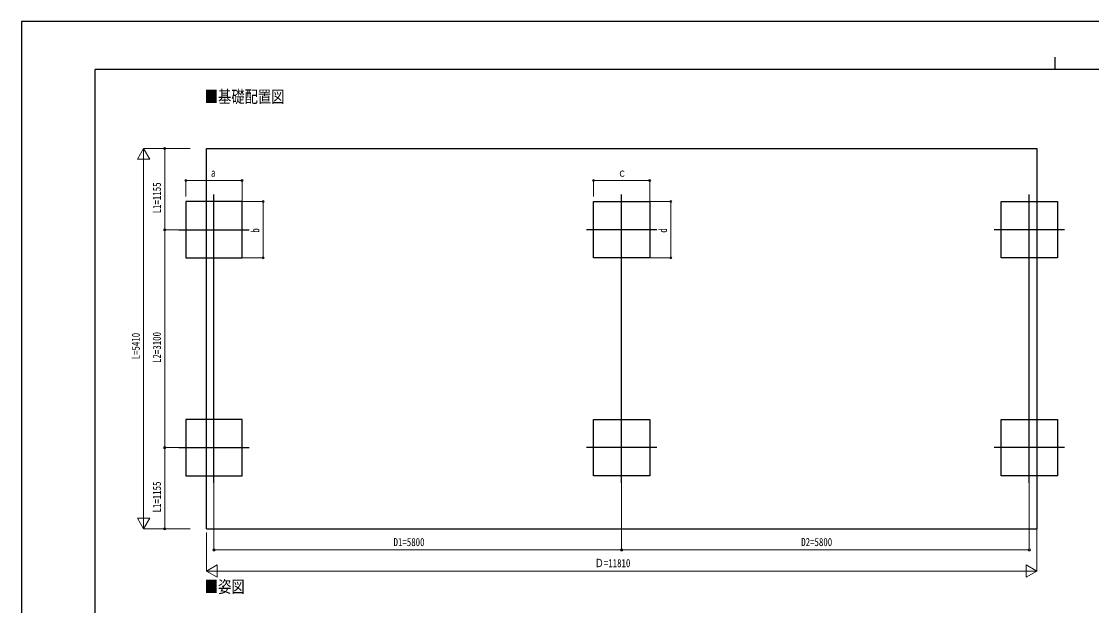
# Model space of a CAD drawing. Units: millimetres, scale not verified. Extents: x -14718 to 14718, y -10396 to 10396.
# Drawn here: x -14718 to 508, y 2085 to 10396 of the extents above; entities that cross this region are included whole.
import ezdxf
from ezdxf.enums import TextEntityAlignment as Align

# ---------------------------------------------------------------- set-up
doc = ezdxf.new("R2010")
doc.units = ezdxf.units.MM
doc.header["$LTSCALE"] = 50
for name, color, linetype in [('0-2_USER1', 3, 'Continuous'), ('0-3_YKK_12', 2, 'Continuous'), ('0-4_YKK_A1', 4, 'Continuous'), ('0-6_YKK_ZWAK', 7, 'Continuous')]:
    doc.layers.add(name, color=color, linetype=linetype)
doc.layers.add('0-5_YKK_D', color=6, linetype='Continuous', lineweight=18)
doc.styles.add('ＭＳ ゴシック', font='')
doc.styles.get('ＭＳ ゴシック').set_extended_font_data('MS Gothic')

msp = doc.modelspace()

# ---------------------------------------------------------------- linework, layer by layer
at = {"layer": '0-3_YKK_12'}
for p, q in [((-11978.43, 3832.04), (-11978.43, 7932.04)), ((-6178.43, 3832.04), (-6178.43, 7932.04)), ((-378.43, 3832.04), (-378.43, 7932.04)), ((-12478.43, 7432.09), (-11478.43, 7432.09)), ((-5678.43, 7431.25), (-6678.43, 7431.25)), ((121.57, 7431.25), (-878.43, 7431.25)), ((-12478.43, 4332.09), (-11478.43, 4332.09)), ((-5678.43, 4332.09), (-6678.43, 4332.09)), ((121.57, 4332.09), (-878.43, 4332.09))]:
    msp.add_line(p, q, dxfattribs=at)
at = {"layer": '0-4_YKK_A1'}
for p, q in [((-12083.43, 3177.08), (-12083.43, 8587.08)), ((-12083.43, 8587.08), (-273.43, 8587.08)), ((-273.43, 8587.08), (-273.43, 3177.08)), ((-12083.43, 3177.08), (-273.43, 3177.08))]:
    msp.add_line(p, q, dxfattribs=at)
for points in [[(-11578.43, 7032.09), (-11578.43, 7832.09), (-12378.43, 7832.09), (-12378.43, 7032.09)], [(-6578.43, 7032.09), (-6578.43, 7832.09), (-5778.43, 7832.09), (-5778.43, 7032.09)], [(-778.43, 7032.09), (-778.43, 7832.09), (21.57, 7832.09), (21.57, 7032.09)], [(-11578.43, 3932.09), (-11578.43, 4732.09), (-12378.43, 4732.09), (-12378.43, 3932.09)], [(-6578.43, 3932.09), (-6578.43, 4732.09), (-5778.43, 4732.09), (-5778.43, 3932.09)], [(-778.43, 3932.09), (-778.43, 4732.09), (21.57, 4732.09), (21.57, 3932.09)]]:
    msp.add_lwpolyline(points, close=True, dxfattribs=at)
at = {"layer": '0-5_YKK_D'}
for p, q in [((-12978.43, 8587.08), (-13065.93, 8435.53)), ((-12315.19, 8587.08), (-12979.43, 8587.08)), ((-12978.43, 8587.08), (-12890.93, 8435.53)), ((-12978.43, 8587.08), (-12978.43, 8283.97)), ((-12315.19, 8587.08), (-12679.43, 8587.08)), ((-12678.43, 7432.09), (-12678.43, 8587.08)), ((-13065.93, 8435.53), (-12890.93, 8435.53)), ((-12978.43, 3352.08), (-12978.43, 8412.08)), ((-12378.43, 7907.2), (-12378.43, 8132.84)), ((-11578.43, 8131.84), (-12378.43, 8131.84)), ((-11578.43, 7832.84), (-11578.43, 8132.84)), ((-6578.43, 7907.2), (-6578.43, 8132.84)), ((-5778.43, 8131.84), (-6578.43, 8131.84)), ((-5778.43, 7832.84), (-5778.43, 8132.84)), ((-11577.43, 7832.84), (-11277.43, 7832.84)), ((-11278.43, 7031.84), (-11278.43, 7832.84)), ((-5777.43, 7832.84), (-5477.43, 7832.84)), ((-5478.43, 7031.84), (-5478.43, 7832.84)), ((-12479.43, 7432.09), (-12679.43, 7432.09)), ((-12479.43, 7432.09), (-12679.43, 7432.09)), ((-12678.43, 4332.09), (-12678.43, 7432.09)), ((-11577.43, 7031.84), (-11277.43, 7031.84)), ((-5777.43, 7031.84), (-5477.43, 7031.84)), ((-12479.43, 4332.09), (-12679.43, 4332.09)), ((-12479.43, 4332.09), (-12679.43, 4332.09)), ((-12678.43, 4332.09), (-12678.43, 3177.08)), ((-11978.43, 3831.04), (-11978.43, 2876.08)), ((-6178.43, 3831.04), (-6178.43, 2876.08)), ((-6178.43, 3831.04), (-6178.43, 2876.08)), ((-378.43, 3831.04), (-378.43, 2876.08)), ((-12978.43, 3177.08), (-12978.43, 3480.19)), ((-12978.43, 3177.08), (-13065.93, 3328.64)), ((-12890.93, 3328.64), (-13065.93, 3328.64)), ((-12978.43, 3177.08), (-12890.93, 3328.64)), ((-12315.19, 3177.08), (-12979.43, 3177.08)), ((-12316.19, 3177.08), (-12679.43, 3177.08)), ((-12083.43, 3127.08), (-12083.43, 2576.08)), ((-273.43, 3176.08), (-273.43, 2576.08)), ((-11978.43, 2877.08), (-6178.43, 2877.08)), ((-6178.43, 2877.08), (-378.43, 2877.08)), ((-12083.43, 2577.08), (-11931.88, 2664.58)), ((-11931.88, 2489.58), (-11931.88, 2664.58)), ((-273.43, 2577.08), (-424.99, 2664.58)), ((-424.99, 2664.58), (-424.99, 2489.58)), ((-12083.43, 2577.08), (-11931.88, 2489.58)), ((-12083.43, 2577.08), (-11780.32, 2577.08)), ((-448.43, 2577.08), (-11908.43, 2577.08)), ((-273.43, 2577.08), (-576.54, 2577.08)), ((-273.43, 2577.08), (-424.99, 2489.58))]:
    msp.add_line(p, q, dxfattribs=at)
for centre in [(-12678.43, 8587.08), (-12378.43, 8131.84), (-11578.43, 8131.84), (-6578.43, 8131.84), (-5778.43, 8131.84), (-11278.43, 7832.84), (-5478.43, 7832.84), (-12678.43, 7432.09), (-12678.43, 7432.09), (-11278.43, 7031.84), (-5478.43, 7031.84), (-12678.43, 4332.09), (-12678.43, 4332.09), (-12678.43, 3177.08), (-11978.43, 2877.08), (-6178.43, 2877.08), (-6178.43, 2877.08), (-378.43, 2877.08)]:
    msp.add_circle(centre, 14.88, dxfattribs=at)
at = {"layer": '0-6_YKK_ZWAK'}
for p, q in [((-17.43, 9888.7), (-17.43, 9713.7)), ((13632.57, 9713.7), (-13667.43, 9713.7)), ((-13667.43, -8836.3), (-13667.43, 9713.7))]:
    msp.add_line(p, q, dxfattribs=at)
msp.add_lwpolyline([(-14717.5, -10393.8), (14717.5, -10393.8), (14717.5, 10396.2), (-14717.5, 10396.2)], close=True, dxfattribs=at)

# ---------------------------------------------------------------- texts
at = {"layer": '0-2_USER1', "style": 'ＭＳ ゴシック', "width": 0.8}
for s, p in [('■基礎配置図', (-12108.71, 9186.9)), ('■姿図', (-12108.71, 2215.9))]:
    msp.add_text(s, height=173.2, dxfattribs=at).set_placement(p, align=Align.BOTTOM_LEFT)
at = {"layer": '0-5_YKK_D', "style": 'ＭＳ ゴシック', "width": 0.8}
for s, p in [('a', (-12020.43, 8151.84)), ('ｃ', (-6237.23, 8151.84)), ('D1=5800', (-9422.83, 2897.08)), ('D2=5800', (-3622.83, 2897.08)), ('Ｄ=11810', (-6560.63, 2597.08))]:
    msp.add_text(s, height=115.5, dxfattribs=at).set_placement(p, align=Align.BOTTOM_LEFT)
for s, p in [('L1=1155', (-12698.43, 7665.18)), ('b', (-11298.43, 7390.34)), ('d', (-5498.43, 7390.34)), ('L=5410', (-12998.43, 5588.08)), ('L2=3100', (-12698.43, 5537.69)), ('L1=1155', (-12698.43, 3410.18))]:
    msp.add_text(s, height=115.5, rotation=90, dxfattribs=at).set_placement(p, align=Align.BOTTOM_LEFT)

doc.saveas('drawing.dxf')
